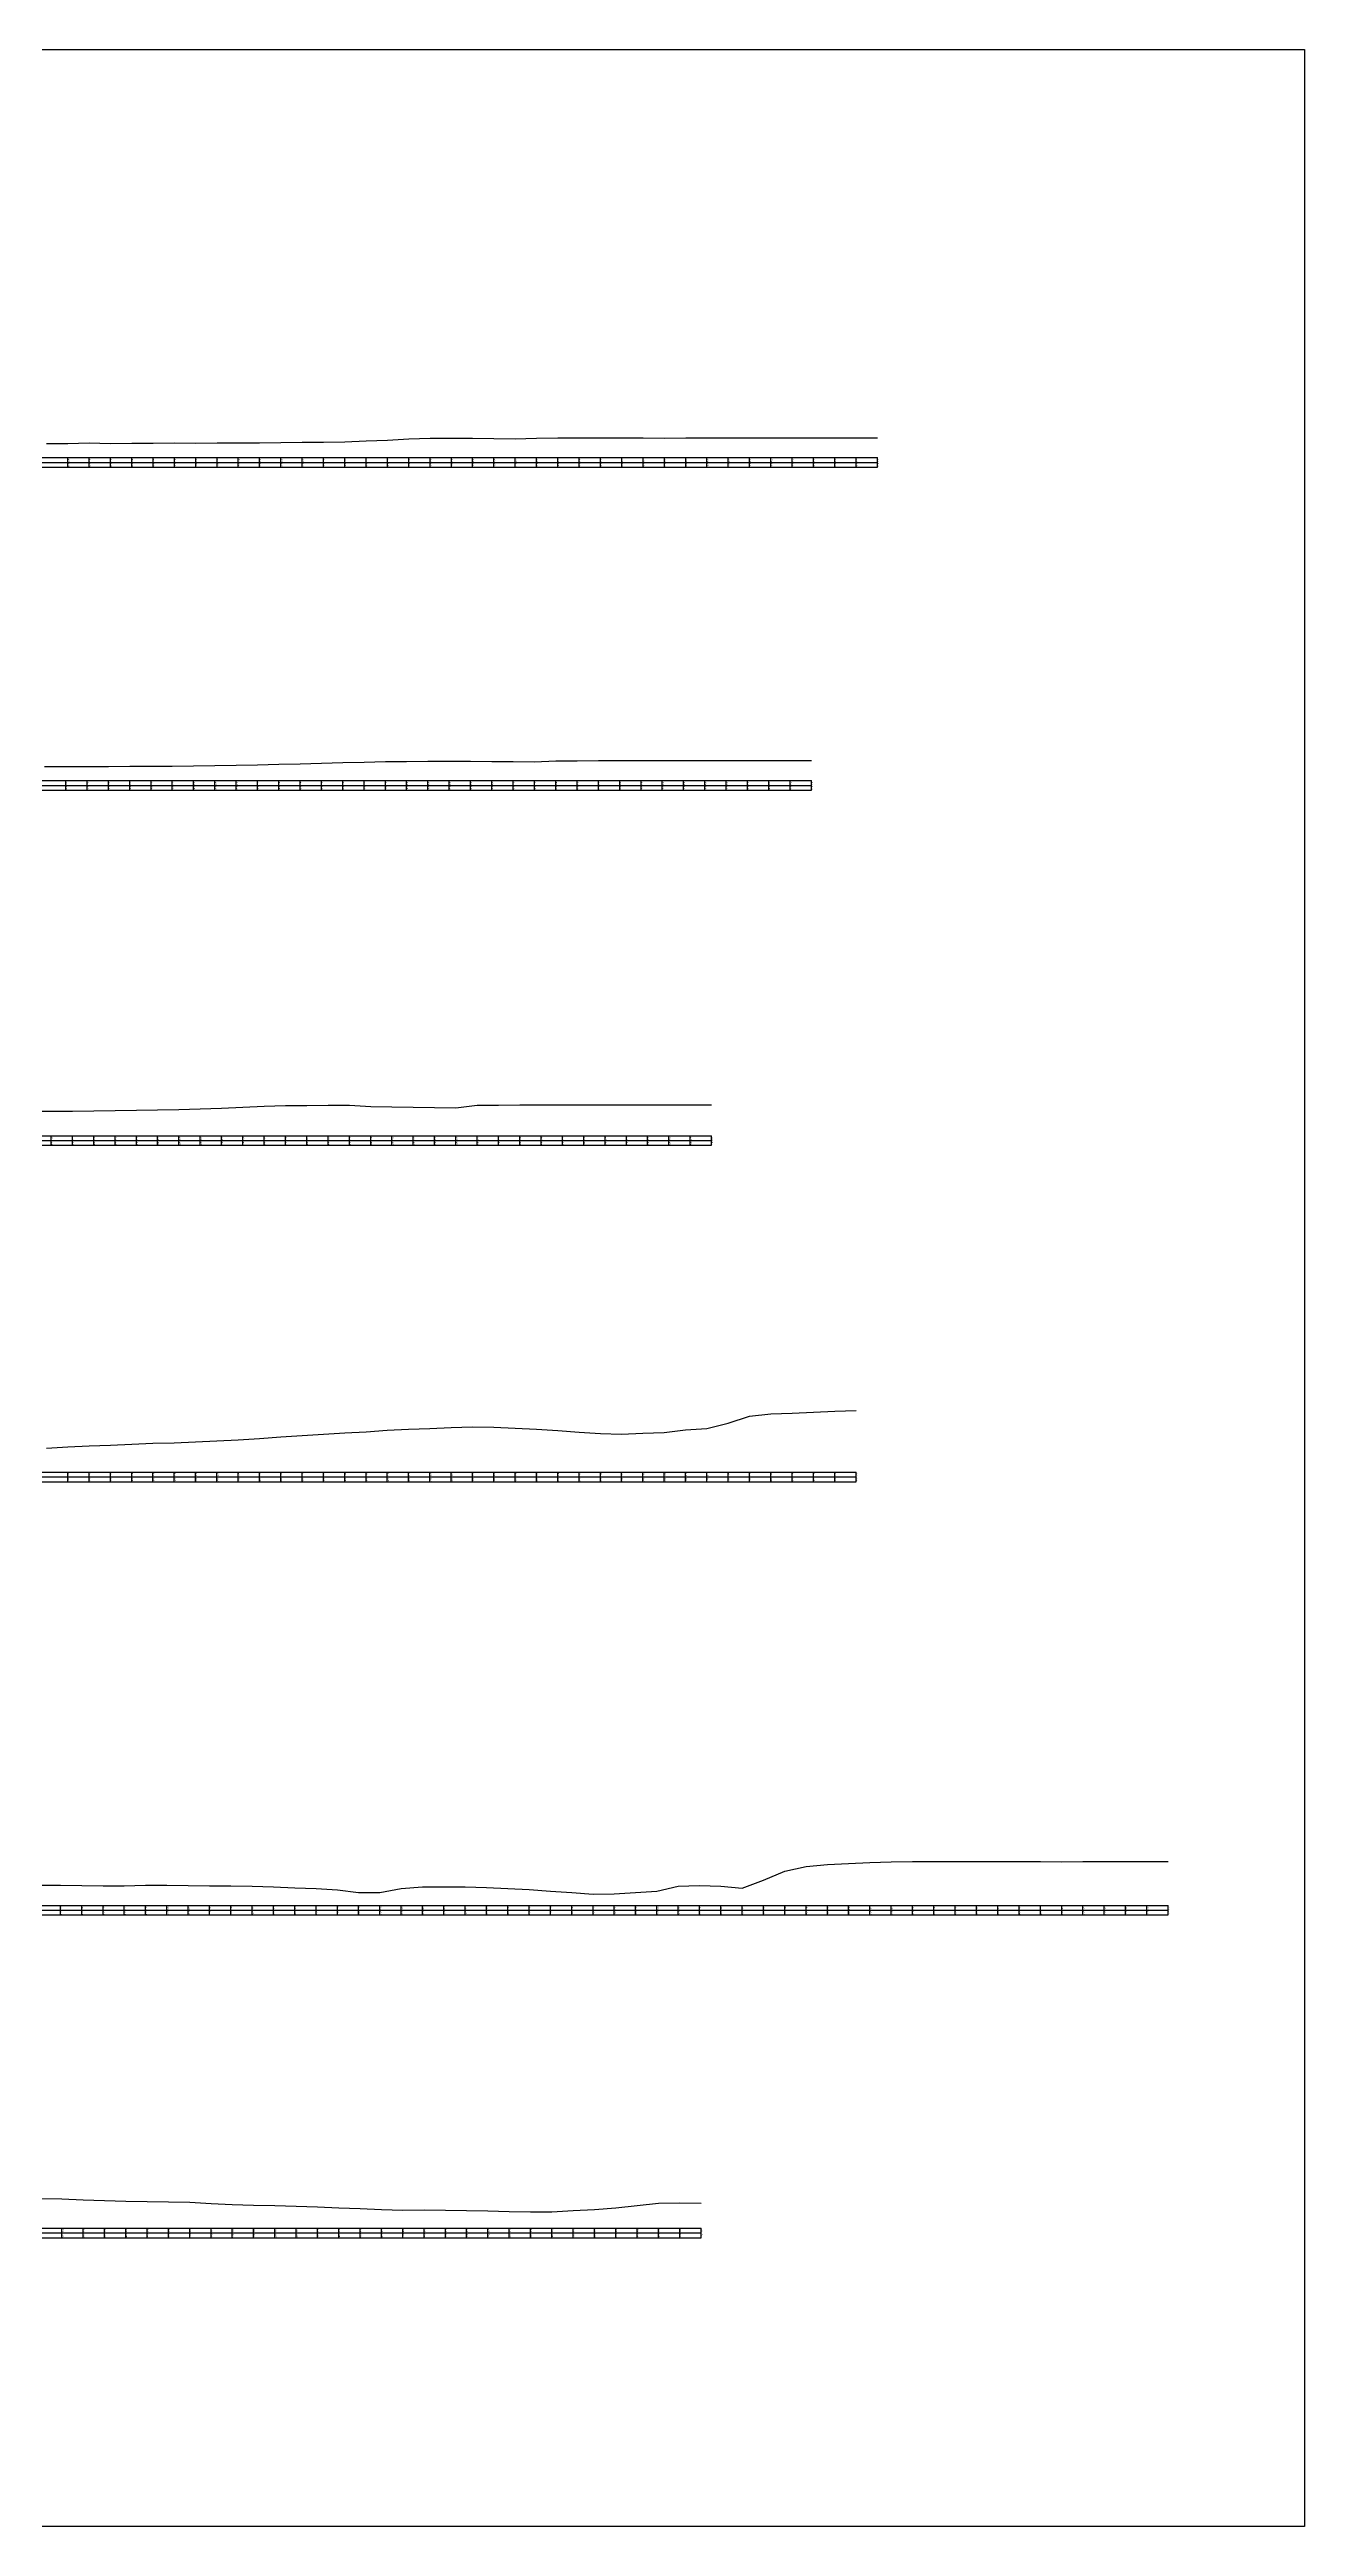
# Model space of a CAD drawing. Header units: metres. Extents: x -148477 to 168932, y -55673 to -2736.
# Drawn here: x -30759 to -30170, y -17308 to -16145 of the extents above; entities that cross this region are included whole.
import ezdxf

# ---------------------------------------------------------------- set-up
doc = ezdxf.new("R2010")
doc.units = ezdxf.units.M
doc.styles.add('liza', font='times.ttf', dxfattribs={"height": 2})

msp = doc.modelspace()

# ---------------------------------------------------------------- linework, layer by layer
at = {"linetype": 'Continuous', "lineweight": -3, "ltscale": 0.5}
for p, q in [((-31214.9855, -16336.9633), (-30369.9855, -16336.9633)), ((-31214.9855, -16339.2133), (-30369.9855, -16339.2133)), ((-30749.9855, -16341.4633), (-30749.9855, -16336.9633)), ((-30739.9855, -16341.4633), (-30739.9855, -16336.9633)), ((-30729.9855, -16341.4633), (-30729.9855, -16336.9633)), ((-30719.9855, -16341.4633), (-30719.9855, -16336.9633)), ((-30709.9855, -16341.4633), (-30709.9855, -16336.9633)), ((-30699.9855, -16341.4633), (-30699.9855, -16336.9633)), ((-30689.9855, -16341.4633), (-30689.9855, -16336.9633)), ((-30679.9855, -16341.4633), (-30679.9855, -16336.9633)), ((-30669.9855, -16341.4633), (-30669.9855, -16336.9633)), ((-30659.9855, -16341.4633), (-30659.9855, -16336.9633)), ((-30649.9855, -16341.4633), (-30649.9855, -16336.9633)), ((-30639.9855, -16341.4633), (-30639.9855, -16336.9633)), ((-30629.9855, -16341.4633), (-30629.9855, -16336.9633)), ((-30619.9855, -16341.4633), (-30619.9855, -16336.9633)), ((-30609.9855, -16341.4633), (-30609.9855, -16336.9633)), ((-30599.9855, -16341.4633), (-30599.9855, -16336.9633)), ((-30589.9855, -16341.4633), (-30589.9855, -16336.9633)), ((-30579.9855, -16341.4633), (-30579.9855, -16336.9633)), ((-30569.9855, -16341.4633), (-30569.9855, -16336.9633)), ((-30559.9855, -16341.4633), (-30559.9855, -16336.9633)), ((-30549.9855, -16341.4633), (-30549.9855, -16336.9633)), ((-30539.9855, -16341.4633), (-30539.9855, -16336.9633)), ((-30529.9855, -16341.4633), (-30529.9855, -16336.9633)), ((-30519.9855, -16341.4633), (-30519.9855, -16336.9633)), ((-30509.9855, -16341.4633), (-30509.9855, -16336.9633)), ((-30499.9855, -16341.4633), (-30499.9855, -16336.9633)), ((-30489.9855, -16341.4633), (-30489.9855, -16336.9633)), ((-30479.9855, -16341.4633), (-30479.9855, -16336.9633)), ((-30469.9855, -16341.4633), (-30469.9855, -16336.9633)), ((-30459.9855, -16341.4633), (-30459.9855, -16336.9633)), ((-30449.9855, -16341.4633), (-30449.9855, -16336.9633)), ((-30439.9855, -16341.4633), (-30439.9855, -16336.9633)), ((-30429.9855, -16341.4633), (-30429.9855, -16336.9633)), ((-30419.9855, -16341.4633), (-30419.9855, -16336.9633)), ((-30409.9855, -16341.4633), (-30409.9855, -16336.9633)), ((-30399.9855, -16341.4633), (-30399.9855, -16336.9633)), ((-30389.9855, -16341.4633), (-30389.9855, -16336.9633)), ((-30379.9855, -16341.4633), (-30379.9855, -16336.9633)), ((-30369.9855, -16341.4633), (-30369.9855, -16336.9633)), ((-31214.9855, -16341.4633), (-30369.9855, -16341.4633)), ((-31215.9629, -16488.5082), (-30400.9629, -16488.5082)), ((-31215.9629, -16490.7582), (-30400.9629, -16490.7582)), ((-30750.9629, -16493.0082), (-30750.9629, -16488.5082)), ((-30740.9629, -16493.0082), (-30740.9629, -16488.5082)), ((-30730.9629, -16493.0082), (-30730.9629, -16488.5082)), ((-30720.9629, -16493.0082), (-30720.9629, -16488.5082)), ((-30710.9629, -16493.0082), (-30710.9629, -16488.5082)), ((-30700.9629, -16493.0082), (-30700.9629, -16488.5082)), ((-30690.9629, -16493.0082), (-30690.9629, -16488.5082)), ((-30680.9629, -16493.0082), (-30680.9629, -16488.5082)), ((-30670.9629, -16493.0082), (-30670.9629, -16488.5082)), ((-30660.9629, -16493.0082), (-30660.9629, -16488.5082)), ((-30650.9629, -16493.0082), (-30650.9629, -16488.5082)), ((-30640.9629, -16493.0082), (-30640.9629, -16488.5082)), ((-30630.9629, -16493.0082), (-30630.9629, -16488.5082)), ((-30620.9629, -16493.0082), (-30620.9629, -16488.5082)), ((-30610.9629, -16493.0082), (-30610.9629, -16488.5082)), ((-30600.9629, -16493.0082), (-30600.9629, -16488.5082)), ((-30590.9629, -16493.0082), (-30590.9629, -16488.5082)), ((-30580.9629, -16493.0082), (-30580.9629, -16488.5082)), ((-30570.9629, -16493.0082), (-30570.9629, -16488.5082)), ((-30560.9629, -16493.0082), (-30560.9629, -16488.5082)), ((-30550.9629, -16493.0082), (-30550.9629, -16488.5082)), ((-30540.9629, -16493.0082), (-30540.9629, -16488.5082)), ((-30530.9629, -16493.0082), (-30530.9629, -16488.5082)), ((-30520.9629, -16493.0082), (-30520.9629, -16488.5082)), ((-30510.9629, -16493.0082), (-30510.9629, -16488.5082)), ((-30500.9629, -16493.0082), (-30500.9629, -16488.5082)), ((-30490.9629, -16493.0082), (-30490.9629, -16488.5082)), ((-30480.9629, -16493.0082), (-30480.9629, -16488.5082)), ((-30470.9629, -16493.0082), (-30470.9629, -16488.5082)), ((-30460.9629, -16493.0082), (-30460.9629, -16488.5082)), ((-30450.9629, -16493.0082), (-30450.9629, -16488.5082)), ((-30440.9629, -16493.0082), (-30440.9629, -16488.5082)), ((-30430.9629, -16493.0082), (-30430.9629, -16488.5082)), ((-30420.9629, -16493.0082), (-30420.9629, -16488.5082)), ((-30410.9629, -16493.0082), (-30410.9629, -16488.5082)), ((-30400.9629, -16493.0082), (-30400.9629, -16488.5082)), ((-31215.9629, -16493.0082), (-30400.9629, -16493.0082)), ((-31222.8472, -16655.1159), (-30447.8472, -16655.1159)), ((-31222.8472, -16657.3659), (-30447.8472, -16657.3659)), ((-31222.8472, -16659.6159), (-30447.8472, -16659.6159)), ((-30757.8472, -16659.6159), (-30757.8472, -16655.1159)), ((-30747.8472, -16659.6159), (-30747.8472, -16655.1159)), ((-30737.8472, -16659.6159), (-30737.8472, -16655.1159)), ((-30727.8472, -16659.6159), (-30727.8472, -16655.1159)), ((-30717.8472, -16659.6159), (-30717.8472, -16655.1159)), ((-30707.8472, -16659.6159), (-30707.8472, -16655.1159)), ((-30697.8472, -16659.6159), (-30697.8472, -16655.1159)), ((-30687.8472, -16659.6159), (-30687.8472, -16655.1159)), ((-30677.8472, -16659.6159), (-30677.8472, -16655.1159)), ((-30667.8472, -16659.6159), (-30667.8472, -16655.1159)), ((-30657.8472, -16659.6159), (-30657.8472, -16655.1159)), ((-30647.8472, -16659.6159), (-30647.8472, -16655.1159)), ((-30637.8472, -16659.6159), (-30637.8472, -16655.1159)), ((-30627.8472, -16659.6159), (-30627.8472, -16655.1159)), ((-30617.8472, -16659.6159), (-30617.8472, -16655.1159)), ((-30607.8472, -16659.6159), (-30607.8472, -16655.1159)), ((-30597.8472, -16659.6159), (-30597.8472, -16655.1159)), ((-30587.8472, -16659.6159), (-30587.8472, -16655.1159)), ((-30577.8472, -16659.6159), (-30577.8472, -16655.1159)), ((-30567.8472, -16659.6159), (-30567.8472, -16655.1159)), ((-30557.8472, -16659.6159), (-30557.8472, -16655.1159)), ((-30547.8472, -16659.6159), (-30547.8472, -16655.1159)), ((-30537.8472, -16659.6159), (-30537.8472, -16655.1159)), ((-30527.8472, -16659.6159), (-30527.8472, -16655.1159)), ((-30517.8472, -16659.6159), (-30517.8472, -16655.1159)), ((-30507.8472, -16659.6159), (-30507.8472, -16655.1159)), ((-30497.8472, -16659.6159), (-30497.8472, -16655.1159)), ((-30487.8472, -16659.6159), (-30487.8472, -16655.1159)), ((-30477.8472, -16659.6159), (-30477.8472, -16655.1159)), ((-30467.8472, -16659.6159), (-30467.8472, -16655.1159)), ((-30457.8472, -16659.6159), (-30457.8472, -16655.1159)), ((-30447.8472, -16659.6159), (-30447.8472, -16655.1159)), ((-31225.0405, -16812.9411), (-30380.0405, -16812.9411)), ((-31225.0405, -16815.1911), (-30380.0405, -16815.1911)), ((-30750.0405, -16817.4411), (-30750.0405, -16812.9411)), ((-30740.0405, -16817.4411), (-30740.0405, -16812.9411)), ((-30730.0405, -16817.4411), (-30730.0405, -16812.9411)), ((-30720.0405, -16817.4411), (-30720.0405, -16812.9411)), ((-30710.0405, -16817.4411), (-30710.0405, -16812.9411)), ((-30700.0405, -16817.4411), (-30700.0405, -16812.9411)), ((-30690.0405, -16817.4411), (-30690.0405, -16812.9411)), ((-30680.0405, -16817.4411), (-30680.0405, -16812.9411)), ((-30670.0405, -16817.4411), (-30670.0405, -16812.9411)), ((-30660.0405, -16817.4411), (-30660.0405, -16812.9411)), ((-30650.0405, -16817.4411), (-30650.0405, -16812.9411)), ((-30640.0405, -16817.4411), (-30640.0405, -16812.9411)), ((-30630.0405, -16817.4411), (-30630.0405, -16812.9411)), ((-30620.0405, -16817.4411), (-30620.0405, -16812.9411)), ((-30610.0405, -16817.4411), (-30610.0405, -16812.9411)), ((-30600.0405, -16817.4411), (-30600.0405, -16812.9411)), ((-30590.0405, -16817.4411), (-30590.0405, -16812.9411)), ((-30580.0405, -16817.4411), (-30580.0405, -16812.9411)), ((-30570.0405, -16817.4411), (-30570.0405, -16812.9411)), ((-30560.0405, -16817.4411), (-30560.0405, -16812.9411)), ((-30550.0405, -16817.4411), (-30550.0405, -16812.9411)), ((-30540.0405, -16817.4411), (-30540.0405, -16812.9411)), ((-30530.0405, -16817.4411), (-30530.0405, -16812.9411)), ((-30520.0405, -16817.4411), (-30520.0405, -16812.9411)), ((-30510.0405, -16817.4411), (-30510.0405, -16812.9411)), ((-30500.0405, -16817.4411), (-30500.0405, -16812.9411)), ((-30490.0405, -16817.4411), (-30490.0405, -16812.9411)), ((-30480.0405, -16817.4411), (-30480.0405, -16812.9411)), ((-30470.0405, -16817.4411), (-30470.0405, -16812.9411)), ((-30460.0405, -16817.4411), (-30460.0405, -16812.9411)), ((-30450.0405, -16817.4411), (-30450.0405, -16812.9411)), ((-30440.0405, -16817.4411), (-30440.0405, -16812.9411)), ((-30430.0405, -16817.4411), (-30430.0405, -16812.9411)), ((-30420.0405, -16817.4411), (-30420.0405, -16812.9411)), ((-30410.0405, -16817.4411), (-30410.0405, -16812.9411)), ((-30400.0405, -16817.4411), (-30400.0405, -16812.9411)), ((-30390.0405, -16817.4411), (-30390.0405, -16812.9411)), ((-30380.0405, -16817.4411), (-30380.0405, -16812.9411)), ((-31225.0405, -16817.4411), (-30380.0405, -16817.4411)), ((-31208.4936, -17016.2142), (-30233.4936, -17016.2142)), ((-31208.4936, -17018.4642), (-30233.4936, -17018.4642)), ((-31208.4936, -17020.7142), (-30233.4936, -17020.7142)), ((-30753.4936, -17020.7142), (-30753.4936, -17016.2142)), ((-30743.4936, -17020.7142), (-30743.4936, -17016.2142)), ((-30733.4936, -17020.7142), (-30733.4936, -17016.2142)), ((-30723.4936, -17020.7142), (-30723.4936, -17016.2142)), ((-30713.4936, -17020.7142), (-30713.4936, -17016.2142)), ((-30703.4936, -17020.7142), (-30703.4936, -17016.2142)), ((-30693.4936, -17020.7142), (-30693.4936, -17016.2142)), ((-30683.4936, -17020.7142), (-30683.4936, -17016.2142)), ((-30673.4936, -17020.7142), (-30673.4936, -17016.2142)), ((-30663.4936, -17020.7142), (-30663.4936, -17016.2142)), ((-30653.4936, -17020.7142), (-30653.4936, -17016.2142)), ((-30643.4936, -17020.7142), (-30643.4936, -17016.2142)), ((-30633.4936, -17020.7142), (-30633.4936, -17016.2142)), ((-30623.4936, -17020.7142), (-30623.4936, -17016.2142)), ((-30613.4936, -17020.7142), (-30613.4936, -17016.2142)), ((-30603.4936, -17020.7142), (-30603.4936, -17016.2142)), ((-30593.4936, -17020.7142), (-30593.4936, -17016.2142)), ((-30583.4936, -17020.7142), (-30583.4936, -17016.2142)), ((-30573.4936, -17020.7142), (-30573.4936, -17016.2142)), ((-30563.4936, -17020.7142), (-30563.4936, -17016.2142)), ((-30553.4936, -17020.7142), (-30553.4936, -17016.2142)), ((-30543.4936, -17020.7142), (-30543.4936, -17016.2142)), ((-30533.4936, -17020.7142), (-30533.4936, -17016.2142)), ((-30523.4936, -17020.7142), (-30523.4936, -17016.2142)), ((-30513.4936, -17020.7142), (-30513.4936, -17016.2142)), ((-30503.4936, -17020.7142), (-30503.4936, -17016.2142)), ((-30493.4936, -17020.7142), (-30493.4936, -17016.2142)), ((-30483.4936, -17020.7142), (-30483.4936, -17016.2142)), ((-30473.4936, -17020.7142), (-30473.4936, -17016.2142)), ((-30463.4936, -17020.7142), (-30463.4936, -17016.2142)), ((-30453.4936, -17020.7142), (-30453.4936, -17016.2142)), ((-30443.4936, -17020.7142), (-30443.4936, -17016.2142)), ((-30433.4936, -17020.7142), (-30433.4936, -17016.2142)), ((-30423.4936, -17020.7142), (-30423.4936, -17016.2142)), ((-30413.4936, -17020.7142), (-30413.4936, -17016.2142)), ((-30403.4936, -17020.7142), (-30403.4936, -17016.2142)), ((-30393.4936, -17020.7142), (-30393.4936, -17016.2142)), ((-30383.4936, -17020.7142), (-30383.4936, -17016.2142)), ((-30373.4936, -17020.7142), (-30373.4936, -17016.2142)), ((-30363.4936, -17020.7142), (-30363.4936, -17016.2142)), ((-30353.4936, -17020.7142), (-30353.4936, -17016.2142)), ((-30343.4936, -17020.7142), (-30343.4936, -17016.2142)), ((-30333.4936, -17020.7142), (-30333.4936, -17016.2142)), ((-30323.4936, -17020.7142), (-30323.4936, -17016.2142)), ((-30313.4936, -17020.7142), (-30313.4936, -17016.2142)), ((-30303.4936, -17020.7142), (-30303.4936, -17016.2142)), ((-30293.4936, -17020.7142), (-30293.4936, -17016.2142)), ((-30283.4936, -17020.7142), (-30283.4936, -17016.2142)), ((-30273.4936, -17020.7142), (-30273.4936, -17016.2142)), ((-30263.4936, -17020.7142), (-30263.4936, -17016.2142)), ((-30253.4936, -17020.7142), (-30253.4936, -17016.2142)), ((-30243.4936, -17020.7142), (-30243.4936, -17016.2142)), ((-30233.4936, -17020.7142), (-30233.4936, -17016.2142)), ((-31167.7979, -17167.6902), (-30452.7979, -17167.6902)), ((-31167.7979, -17169.9402), (-30452.7979, -17169.9402)), ((-31167.7979, -17172.1902), (-30452.7979, -17172.1902)), ((-30752.7979, -17172.1902), (-30752.7979, -17167.6902)), ((-30742.7979, -17172.1902), (-30742.7979, -17167.6902)), ((-30732.7979, -17172.1902), (-30732.7979, -17167.6902)), ((-30722.7979, -17172.1902), (-30722.7979, -17167.6902)), ((-30712.7979, -17172.1902), (-30712.7979, -17167.6902)), ((-30702.7979, -17172.1902), (-30702.7979, -17167.6902)), ((-30692.7979, -17172.1902), (-30692.7979, -17167.6902)), ((-30682.7979, -17172.1902), (-30682.7979, -17167.6902)), ((-30672.7979, -17172.1902), (-30672.7979, -17167.6902)), ((-30662.7979, -17172.1902), (-30662.7979, -17167.6902)), ((-30652.7979, -17172.1902), (-30652.7979, -17167.6902)), ((-30642.7979, -17172.1902), (-30642.7979, -17167.6902)), ((-30632.7979, -17172.1902), (-30632.7979, -17167.6902)), ((-30622.7979, -17172.1902), (-30622.7979, -17167.6902)), ((-30612.7979, -17172.1902), (-30612.7979, -17167.6902)), ((-30602.7979, -17172.1902), (-30602.7979, -17167.6902)), ((-30592.7979, -17172.1902), (-30592.7979, -17167.6902)), ((-30582.7979, -17172.1902), (-30582.7979, -17167.6902)), ((-30572.7979, -17172.1902), (-30572.7979, -17167.6902)), ((-30562.7979, -17172.1902), (-30562.7979, -17167.6902)), ((-30552.7979, -17172.1902), (-30552.7979, -17167.6902)), ((-30542.7979, -17172.1902), (-30542.7979, -17167.6902)), ((-30532.7979, -17172.1902), (-30532.7979, -17167.6902)), ((-30522.7979, -17172.1902), (-30522.7979, -17167.6902)), ((-30512.7979, -17172.1902), (-30512.7979, -17167.6902)), ((-30502.7979, -17172.1902), (-30502.7979, -17167.6902)), ((-30492.7979, -17172.1902), (-30492.7979, -17167.6902)), ((-30482.7979, -17172.1902), (-30482.7979, -17167.6902)), ((-30472.7979, -17172.1902), (-30472.7979, -17167.6902)), ((-30462.7979, -17172.1902), (-30462.7979, -17167.6902)), ((-30452.7979, -17172.1902), (-30452.7979, -17167.6902))]:
    msp.add_line(p, q, dxfattribs=at)
at = {"color": 6, "linetype": 'Continuous', "lineweight": -3, "ltscale": 0.5}
msp.add_lwpolyline([(-31368.7252, -16145.4877), (-30169.5198, -16145.4877), (-30169.5198, -17307.6387), (-31368.7252, -17307.6387)], close=True, dxfattribs=at)
at = {"linetype": 'Continuous', "lineweight": -3, "ltscale": 0.5}
for points in [[(-30759.9855, -16330.2733), (-30749.9855, -16330.3433), (-30739.9855, -16330.0233), (-30729.9855, -16330.3133), (-30719.9855, -16330.2233), (-30709.9855, -16330.1933), (-30699.9855, -16330.0433), (-30689.9855, -16330.1433), (-30679.9855, -16330.0633), (-30669.9855, -16329.9833), (-30659.9855, -16330.0233), (-30649.9855, -16329.8833), (-30639.9855, -16329.7433), (-30629.9855, -16329.6633), (-30619.9855, -16329.4833), (-30609.9855, -16329.0833), (-30599.9855, -16328.6933), (-30589.9855, -16328.1933), (-30579.9855, -16327.8933), (-30569.9855, -16327.8333), (-30559.9855, -16327.8633), (-30549.9855, -16328.0033), (-30539.9855, -16328.1033), (-30529.9855, -16327.7533), (-30519.9855, -16327.7433), (-30509.9855, -16327.7233), (-30499.9855, -16327.7133), (-30489.9855, -16327.7033), (-30479.9855, -16327.7033), (-30469.9855, -16327.7533), (-30459.9855, -16327.7233), (-30449.9855, -16327.7133), (-30439.9855, -16327.6933), (-30429.9855, -16327.6933), (-30419.9855, -16327.6833), (-30409.9855, -16327.7033), (-30399.9855, -16327.7033), (-30389.9855, -16327.6633), (-30379.9855, -16327.6933), (-30369.9855, -16327.6733)], [(-30760.9629, -16481.8682), (-30750.9629, -16481.8982), (-30740.9629, -16481.8182), (-30730.9629, -16481.8182), (-30720.9629, -16481.7782), (-30710.9629, -16481.6982), (-30700.9629, -16481.6682), (-30690.9629, -16481.5082), (-30680.9629, -16481.4182), (-30670.9629, -16481.3282), (-30660.9629, -16481.0782), (-30650.9629, -16480.8482), (-30640.9629, -16480.5582), (-30630.9629, -16480.2582), (-30620.9629, -16479.9982), (-30610.9629, -16479.7782), (-30600.9629, -16479.5782), (-30590.9629, -16479.4682), (-30580.9629, -16479.3782), (-30570.9629, -16479.4082), (-30560.9629, -16479.4282), (-30550.9629, -16479.4982), (-30540.9629, -16479.5882), (-30530.9629, -16479.6682), (-30520.9629, -16479.1682), (-30510.9629, -16479.1582), (-30500.9629, -16479.1282), (-30490.9629, -16479.1082), (-30480.9629, -16479.0982), (-30470.9629, -16479.1182), (-30460.9629, -16479.0882), (-30450.9629, -16479.0682), (-30440.9629, -16479.0682), (-30430.9629, -16479.0482), (-30420.9629, -16479.0382), (-30410.9629, -16479.0482), (-30400.9629, -16479.0182)], [(-30767.8472, -16643.5959), (-30757.8472, -16643.6059), (-30747.8472, -16643.5459), (-30737.8472, -16643.3959), (-30727.8472, -16643.3159), (-30717.8472, -16643.1659), (-30707.8472, -16642.9859), (-30697.8472, -16642.7559), (-30687.8472, -16642.4859), (-30677.8472, -16642.1159), (-30667.8472, -16641.6759), (-30657.8472, -16641.2459), (-30647.8472, -16640.9659), (-30637.8472, -16640.8859), (-30627.8472, -16640.8159), (-30617.8472, -16640.7859), (-30607.8472, -16641.3959), (-30597.8472, -16641.5359), (-30587.8472, -16641.6859), (-30577.8472, -16641.8459), (-30567.8472, -16641.9759), (-30557.8472, -16640.7159), (-30547.8472, -16640.7059), (-30537.8472, -16640.6759), (-30527.8472, -16640.6659), (-30517.8472, -16640.6459), (-30507.8472, -16640.6659), (-30497.8472, -16640.6459), (-30487.8472, -16640.6259), (-30477.8472, -16640.6159), (-30467.8472, -16640.5959), (-30457.8472, -16640.5959), (-30447.8472, -16640.5759)], [(-30760.0405, -16801.7311), (-30750.0405, -16801.1611), (-30740.0405, -16800.6711), (-30730.0405, -16800.2311), (-30720.0405, -16799.8211), (-30710.0405, -16799.4411), (-30700.0405, -16799.1411), (-30690.0405, -16798.7311), (-30680.0405, -16798.2511), (-30670.0405, -16797.7511), (-30660.0405, -16797.1511), (-30650.0405, -16796.4511), (-30640.0405, -16795.7811), (-30630.0405, -16795.1911), (-30620.0405, -16794.5411), (-30610.0405, -16794.0111), (-30600.0405, -16793.2911), (-30590.0405, -16792.8011), (-30580.0405, -16792.4811), (-30570.0405, -16792.0211), (-30560.0405, -16791.6411), (-30550.0405, -16791.8211), (-30540.0405, -16792.2811), (-30530.0405, -16792.8311), (-30520.0405, -16793.4411), (-30510.0405, -16794.1711), (-30500.0405, -16794.7911), (-30490.0405, -16795.0711), (-30480.0405, -16794.7111), (-30470.0405, -16794.3111), (-30460.0405, -16793.0911), (-30450.0405, -16792.5111), (-30440.0405, -16790.0211), (-30430.0405, -16786.7211), (-30420.0405, -16785.6211), (-30410.0405, -16785.2211), (-30400.0405, -16784.8211), (-30390.0405, -16784.4211), (-30380.0405, -16784.0211)], [(-30763.4936, -17006.7542), (-30753.4936, -17006.7842), (-30743.4936, -17006.8742), (-30733.4936, -17007.0042), (-30723.4936, -17006.9942), (-30713.4936, -17006.7942), (-30703.4936, -17006.7842), (-30693.4936, -17006.9442), (-30683.4936, -17007.0642), (-30673.4936, -17007.1042), (-30663.4936, -17007.2842), (-30653.4936, -17007.4542), (-30643.4936, -17007.9842), (-30633.4936, -17008.3842), (-30623.4936, -17008.9242), (-30613.4936, -17010.1742), (-30603.4936, -17010.1342), (-30593.4936, -17008.3042), (-30583.4936, -17007.5742), (-30573.4936, -17007.4542), (-30563.4936, -17007.4942), (-30553.4936, -17007.7942), (-30543.4936, -17008.2642), (-30533.4936, -17008.8442), (-30523.4936, -17009.5042), (-30513.4936, -17010.2242), (-30503.4936, -17011.0042), (-30493.4936, -17010.8342), (-30483.4936, -17010.1842), (-30473.4936, -17009.5442), (-30463.4936, -17007.2942), (-30453.4936, -17006.8842), (-30443.4936, -17007.2642), (-30433.4936, -17008.1442), (-30423.4936, -17004.4142), (-30413.4936, -17000.2042), (-30403.4936, -16998.0142), (-30393.4936, -16997.0842), (-30383.4936, -16996.5342), (-30373.4936, -16996.1642), (-30363.4936, -16995.8442), (-30353.4936, -16995.6942), (-30343.4936, -16995.6742), (-30333.4936, -16995.7042), (-30323.4936, -16995.7042), (-30313.4936, -16995.6742), (-30303.4936, -16995.6842), (-30293.4936, -16995.6942), (-30283.4936, -16995.7342), (-30273.4936, -16995.7142), (-30263.4936, -16995.7142), (-30253.4936, -16995.6942), (-30243.4936, -16995.6942), (-30233.4936, -16995.6842)], [(-30762.7979, -17153.7702), (-30752.7979, -17153.9602), (-30742.7979, -17154.3902), (-30732.7979, -17154.7302), (-30722.7979, -17154.9502), (-30712.7979, -17155.2102), (-30702.7979, -17155.3302), (-30692.7979, -17155.5402), (-30682.7979, -17156.1202), (-30672.7979, -17156.6302), (-30662.7979, -17156.9602), (-30652.7979, -17157.1002), (-30642.7979, -17157.4202), (-30632.7979, -17157.7402), (-30622.7979, -17158.0802), (-30612.7979, -17158.5002), (-30602.7979, -17158.9102), (-30592.7979, -17159.2802), (-30582.7979, -17159.1102), (-30572.7979, -17159.3002), (-30562.7979, -17159.3402), (-30552.7979, -17159.5002), (-30542.7979, -17159.8402), (-30532.7979, -17159.9602), (-30522.7979, -17160.0402), (-30512.7979, -17159.4602), (-30502.7979, -17158.8902), (-30492.7979, -17158.1002), (-30482.7979, -17157.0102), (-30472.7979, -17155.9502), (-30462.7979, -17155.8702), (-30452.7979, -17156.0202)]]:
    msp.add_lwpolyline(points, dxfattribs=at)

# ---------------------------------------------------------------- texts
at = {"linetype": 'Continuous', "lineweight": -3, "ltscale": 0.5, "char_height": 0.5, "width": 2.15, "attachment_point": 1, "rotation": 90, "style": 'liza'}
for s, insert in [('-3.38', (-30749.8855, -16339.1133)), ('460.00', (-30749.8855, -16341.3633)), ('-3.06', (-30739.8855, -16339.1133)), ('470.00', (-30739.8855, -16341.3633)), ('480.00', (-30729.8855, -16341.3633)), ('-3.35', (-30729.8855, -16339.1133)), ('490.00', (-30719.8855, -16341.3633)), ('-3.26', (-30719.8855, -16339.1133)), ('500.00', (-30709.8855, -16341.3633)), ('-3.23', (-30709.8855, -16339.1133)), ('-3.08', (-30699.8855, -16339.1133)), ('510.00', (-30699.8855, -16341.3633)), ('-3.18', (-30689.8855, -16339.1133)), ('520.00', (-30689.8855, -16341.3633)), ('-3.10', (-30679.8855, -16339.1133)), ('530.00', (-30679.8855, -16341.3633)), ('-3.02', (-30669.8855, -16339.1133)), ('540.00', (-30669.8855, -16341.3633)), ('-3.06', (-30659.8855, -16339.1133)), ('550.00', (-30659.8855, -16341.3633)), ('560.00', (-30649.8855, -16341.3633)), ('-2.92', (-30649.8855, -16339.1133)), ('-2.78', (-30639.8855, -16339.1133)), ('570.00', (-30639.8855, -16341.3633)), ('-2.70', (-30629.8855, -16339.1133)), ('580.00', (-30629.8855, -16341.3633)), ('590.00', (-30619.8855, -16341.3633)), ('-2.52', (-30619.8855, -16339.1133)), ('600.00', (-30609.8855, -16341.3633)), ('-2.12', (-30609.8855, -16339.1133)), ('610.00', (-30599.8855, -16341.3633)), ('-1.73', (-30599.8855, -16339.1133)), ('620.00', (-30589.8855, -16341.3633)), ('-1.23', (-30589.8855, -16339.1133)), ('-0.93', (-30579.8855, -16339.1133)), ('630.00', (-30579.8855, -16341.3633)), ('-0.87', (-30569.8855, -16339.1133)), ('640.00', (-30569.8855, -16341.3633)), ('-0.90', (-30559.8855, -16339.1133)), ('650.00', (-30559.8855, -16341.3633)), ('-1.04', (-30549.8855, -16339.1133)), ('660.00', (-30549.8855, -16341.3633)), ('670.00', (-30539.8855, -16341.3633)), ('-1.14', (-30539.8855, -16339.1133)), ('-0.79', (-30529.8855, -16339.1133)), ('680.00', (-30529.8855, -16341.3633)), ('-0.78', (-30519.8855, -16339.1133)), ('690.00', (-30519.8855, -16341.3633)), ('-0.76', (-30509.8855, -16339.1133)), ('700.00', (-30509.8855, -16341.3633)), ('-0.75', (-30499.8855, -16339.1133)), ('710.00', (-30499.8855, -16341.3633)), ('-0.74', (-30489.8855, -16339.1133)), ('720.00', (-30489.8855, -16341.3633)), ('-0.74', (-30479.8855, -16339.1133)), ('730.00', (-30479.8855, -16341.3633)), ('-0.79', (-30469.8855, -16339.1133)), ('740.00', (-30469.8855, -16341.3633)), ('-0.76', (-30459.8855, -16339.1133)), ('750.00', (-30459.8855, -16341.3633)), ('-0.75', (-30449.8855, -16339.1133)), ('760.00', (-30449.8855, -16341.3633)), ('-0.73', (-30439.8855, -16339.1133)), ('770.00', (-30439.8855, -16341.3633)), ('-0.73', (-30429.8855, -16339.1133)), ('780.00', (-30429.8855, -16341.3633)), ('-0.72', (-30419.8855, -16339.1133)), ('790.00', (-30419.8855, -16341.3633)), ('-0.74', (-30409.8855, -16339.1133)), ('800.00', (-30409.8855, -16341.3633)), ('-0.74', (-30399.8855, -16339.1133)), ('810.00', (-30399.8855, -16341.3633)), ('-0.70', (-30389.8855, -16339.1133)), ('820.00', (-30389.8855, -16341.3633)), ('-0.73', (-30379.8855, -16339.1133)), ('830.00', (-30379.8855, -16341.3633)), ('-0.71', (-30369.8855, -16339.1133)), ('840.00', (-30369.8855, -16341.3633)), ('460.00', (-30750.8629, -16492.9082)), ('-3.39', (-30750.8629, -16490.6582)), ('470.00', (-30740.8629, -16492.9082)), ('-3.31', (-30740.8629, -16490.6582)), ('480.00', (-30730.8629, -16492.9082)), ('-3.31', (-30730.8629, -16490.6582)), ('490.00', (-30720.8629, -16492.9082)), ('-3.27', (-30720.8629, -16490.6582)), ('500.00', (-30710.8629, -16492.9082)), ('-3.19', (-30710.8629, -16490.6582)), ('510.00', (-30700.8629, -16492.9082)), ('-3.16', (-30700.8629, -16490.6582)), ('-3.00', (-30690.8629, -16490.6582)), ('520.00', (-30690.8629, -16492.9082)), ('530.00', (-30680.8629, -16492.9082)), ('-2.91', (-30680.8629, -16490.6582)), ('-2.82', (-30670.8629, -16490.6582)), ('540.00', (-30670.8629, -16492.9082)), ('550.00', (-30660.8629, -16492.9082)), ('-2.57', (-30660.8629, -16490.6582)), ('560.00', (-30650.8629, -16492.9082)), ('-2.34', (-30650.8629, -16490.6582)), ('-2.05', (-30640.8629, -16490.6582)), ('570.00', (-30640.8629, -16492.9082)), ('580.00', (-30630.8629, -16492.9082)), ('-1.75', (-30630.8629, -16490.6582)), ('590.00', (-30620.8629, -16492.9082)), ('-1.49', (-30620.8629, -16490.6582)), ('600.00', (-30610.8629, -16492.9082)), ('-1.27', (-30610.8629, -16490.6582)), ('-1.07', (-30600.8629, -16490.6582)), ('610.00', (-30600.8629, -16492.9082)), ('-0.96', (-30590.8629, -16490.6582)), ('620.00', (-30590.8629, -16492.9082)), ('-0.87', (-30580.8629, -16490.6582)), ('630.00', (-30580.8629, -16492.9082)), ('-0.90', (-30570.8629, -16490.6582)), ('640.00', (-30570.8629, -16492.9082)), ('-0.92', (-30560.8629, -16490.6582)), ('650.00', (-30560.8629, -16492.9082)), ('-0.99', (-30550.8629, -16490.6582)), ('660.00', (-30550.8629, -16492.9082)), ('-1.08', (-30540.8629, -16490.6582)), ('670.00', (-30540.8629, -16492.9082)), ('680.00', (-30530.8629, -16492.9082)), ('-1.16', (-30530.8629, -16490.6582)), ('-0.66', (-30520.8629, -16490.6582)), ('690.00', (-30520.8629, -16492.9082)), ('-0.65', (-30510.8629, -16490.6582)), ('700.00', (-30510.8629, -16492.9082)), ('-0.62', (-30500.8629, -16490.6582)), ('710.00', (-30500.8629, -16492.9082)), ('-0.60', (-30490.8629, -16490.6582)), ('720.00', (-30490.8629, -16492.9082)), ('-0.59', (-30480.8629, -16490.6582)), ('730.00', (-30480.8629, -16492.9082)), ('-0.61', (-30470.8629, -16490.6582)), ('740.00', (-30470.8629, -16492.9082)), ('-0.58', (-30460.8629, -16490.6582)), ('750.00', (-30460.8629, -16492.9082)), ('-0.56', (-30450.8629, -16490.6582)), ('760.00', (-30450.8629, -16492.9082)), ('-0.56', (-30440.8629, -16490.6582)), ('770.00', (-30440.8629, -16492.9082)), ('-0.54', (-30430.8629, -16490.6582)), ('780.00', (-30430.8629, -16492.9082)), ('-0.53', (-30420.8629, -16490.6582)), ('790.00', (-30420.8629, -16492.9082)), ('-0.54', (-30410.8629, -16490.6582)), ('800.00', (-30410.8629, -16492.9082)), ('-0.51', (-30400.8629, -16490.6582)), ('810.00', (-30400.8629, -16492.9082)), ('460.00', (-30757.7472, -16659.5159)), ('-3.49', (-30757.7472, -16657.2659)), ('470.00', (-30747.7472, -16659.5159)), ('-3.43', (-30747.7472, -16657.2659)), ('-3.28', (-30737.7472, -16657.2659)), ('480.00', (-30737.7472, -16659.5159)), ('-3.20', (-30727.7472, -16657.2659)), ('490.00', (-30727.7472, -16659.5159)), ('-3.05', (-30717.7472, -16657.2659)), ('500.00', (-30717.7472, -16659.5159)), ('-2.87', (-30707.7472, -16657.2659)), ('510.00', (-30707.7472, -16659.5159)), ('520.00', (-30697.7472, -16659.5159)), ('-2.64', (-30697.7472, -16657.2659)), ('530.00', (-30687.7472, -16659.5159)), ('-2.37', (-30687.7472, -16657.2659)), ('-2.00', (-30677.7472, -16657.2659)), ('540.00', (-30677.7472, -16659.5159)), ('550.00', (-30667.7472, -16659.5159)), ('-1.56', (-30667.7472, -16657.2659)), ('560.00', (-30657.7472, -16659.5159)), ('-1.13', (-30657.7472, -16657.2659)), ('-0.85', (-30647.7472, -16657.2659)), ('570.00', (-30647.7472, -16659.5159)), ('-0.77', (-30637.7472, -16657.2659)), ('580.00', (-30637.7472, -16659.5159)), ('-0.70', (-30627.7472, -16657.2659)), ('590.00', (-30627.7472, -16659.5159)), ('-0.67', (-30617.7472, -16657.2659)), ('600.00', (-30617.7472, -16659.5159)), ('-1.28', (-30607.7472, -16657.2659)), ('610.00', (-30607.7472, -16659.5159)), ('620.00', (-30597.7472, -16659.5159)), ('-1.42', (-30597.7472, -16657.2659)), ('630.00', (-30587.7472, -16659.5159)), ('-1.57', (-30587.7472, -16657.2659)), ('640.00', (-30577.7472, -16659.5159)), ('-1.73', (-30577.7472, -16657.2659)), ('-1.86', (-30567.7472, -16657.2659)), ('650.00', (-30567.7472, -16659.5159)), ('-0.60', (-30557.7472, -16657.2659)), ('660.00', (-30557.7472, -16659.5159)), ('-0.59', (-30547.7472, -16657.2659)), ('670.00', (-30547.7472, -16659.5159)), ('-0.56', (-30537.7472, -16657.2659)), ('680.00', (-30537.7472, -16659.5159)), ('-0.55', (-30527.7472, -16657.2659)), ('690.00', (-30527.7472, -16659.5159)), ('-0.53', (-30517.7472, -16657.2659)), ('700.00', (-30517.7472, -16659.5159)), ('-0.55', (-30507.7472, -16657.2659)), ('710.00', (-30507.7472, -16659.5159)), ('-0.53', (-30497.7472, -16657.2659)), ('720.00', (-30497.7472, -16659.5159)), ('-0.51', (-30487.7472, -16657.2659)), ('730.00', (-30487.7472, -16659.5159)), ('-0.50', (-30477.7472, -16657.2659)), ('740.00', (-30477.7472, -16659.5159)), ('-0.48', (-30467.7472, -16657.2659)), ('750.00', (-30467.7472, -16659.5159)), ('-0.48', (-30457.7472, -16657.2659)), ('760.00', (-30457.7472, -16659.5159)), ('-0.46', (-30447.7472, -16657.2659)), ('770.00', (-30447.7472, -16659.5159)), ('-18.22', (-30749.9405, -16815.0911)), ('470.00', (-30749.9405, -16817.3411)), ('480.00', (-30739.9405, -16817.3411)), ('-17.73', (-30739.9405, -16815.0911)), ('490.00', (-30729.9405, -16817.3411)), ('-17.29', (-30729.9405, -16815.0911)), ('-16.88', (-30719.9405, -16815.0911)), ('500.00', (-30719.9405, -16817.3411)), ('-16.50', (-30709.9405, -16815.0911)), ('510.00', (-30709.9405, -16817.3411)), ('-16.20', (-30699.9405, -16815.0911)), ('520.00', (-30699.9405, -16817.3411)), ('530.00', (-30689.9405, -16817.3411)), ('-15.79', (-30689.9405, -16815.0911)), ('540.00', (-30679.9405, -16817.3411)), ('-15.31', (-30679.9405, -16815.0911)), ('-14.81', (-30669.9405, -16815.0911)), ('550.00', (-30669.9405, -16817.3411)), ('560.00', (-30659.9405, -16817.3411)), ('-14.21', (-30659.9405, -16815.0911)), ('570.00', (-30649.9405, -16817.3411)), ('-13.51', (-30649.9405, -16815.0911)), ('-12.84', (-30639.9405, -16815.0911)), ('580.00', (-30639.9405, -16817.3411)), ('590.00', (-30629.9405, -16817.3411)), ('-12.25', (-30629.9405, -16815.0911)), ('-11.60', (-30619.9405, -16815.0911)), ('600.00', (-30619.9405, -16817.3411)), ('-11.07', (-30609.9405, -16815.0911)), ('610.00', (-30609.9405, -16817.3411)), ('-10.35', (-30599.9405, -16815.0911)), ('620.00', (-30599.9405, -16817.3411)), ('-9.86', (-30589.9405, -16815.0911)), ('630.00', (-30589.9405, -16817.3411)), ('640.00', (-30579.9405, -16817.3411)), ('-9.54', (-30579.9405, -16815.0911)), ('-9.08', (-30569.9405, -16815.0911)), ('650.00', (-30569.9405, -16817.3411)), ('-8.70', (-30559.9405, -16815.0911)), ('660.00', (-30559.9405, -16817.3411)), ('-8.88', (-30549.9405, -16815.0911)), ('670.00', (-30549.9405, -16817.3411)), ('680.00', (-30539.9405, -16817.3411)), ('-9.34', (-30539.9405, -16815.0911)), ('-9.89', (-30529.9405, -16815.0911)), ('690.00', (-30529.9405, -16817.3411)), ('-10.50', (-30519.9405, -16815.0911)), ('700.00', (-30519.9405, -16817.3411)), ('710.00', (-30509.9405, -16817.3411)), ('-11.23', (-30509.9405, -16815.0911)), ('-11.85', (-30499.9405, -16815.0911)), ('720.00', (-30499.9405, -16817.3411)), ('730.00', (-30489.9405, -16817.3411)), ('-12.13', (-30489.9405, -16815.0911)), ('740.00', (-30479.9405, -16817.3411)), ('-11.77', (-30479.9405, -16815.0911)), ('750.00', (-30469.9405, -16817.3411)), ('-11.37', (-30469.9405, -16815.0911)), ('-10.15', (-30459.9405, -16815.0911)), ('760.00', (-30459.9405, -16817.3411)), ('770.00', (-30449.9405, -16817.3411)), ('-9.57', (-30449.9405, -16815.0911)), ('-7.08', (-30439.9405, -16815.0911)), ('780.00', (-30439.9405, -16817.3411)), ('-3.78', (-30429.9405, -16815.0911)), ('790.00', (-30429.9405, -16817.3411)), ('-2.68', (-30419.9405, -16815.0911)), ('800.00', (-30419.9405, -16817.3411)), ('-2.28', (-30409.9405, -16815.0911)), ('810.00', (-30409.9405, -16817.3411)), ('-1.88', (-30399.9405, -16815.0911)), ('820.00', (-30399.9405, -16817.3411)), ('-1.48', (-30389.9405, -16815.0911)), ('830.00', (-30389.9405, -16817.3411)), ('-1.08', (-30379.9405, -16815.0911)), ('840.00', (-30379.9405, -16817.3411)), ('-10.57', (-30753.3936, -17018.3642)), ('450.00', (-30753.3936, -17020.6142)), ('-10.66', (-30743.3936, -17018.3642)), ('460.00', (-30743.3936, -17020.6142)), ('-10.79', (-30733.3936, -17018.3642)), ('470.00', (-30733.3936, -17020.6142)), ('-10.78', (-30723.3936, -17018.3642)), ('480.00', (-30723.3936, -17020.6142)), ('-10.58', (-30713.3936, -17018.3642)), ('490.00', (-30713.3936, -17020.6142)), ('-10.57', (-30703.3936, -17018.3642)), ('500.00', (-30703.3936, -17020.6142)), ('-10.73', (-30693.3936, -17018.3642)), ('510.00', (-30693.3936, -17020.6142)), ('-10.85', (-30683.3936, -17018.3642)), ('520.00', (-30683.3936, -17020.6142)), ('-10.89', (-30673.3936, -17018.3642)), ('530.00', (-30673.3936, -17020.6142)), ('-11.07', (-30663.3936, -17018.3642)), ('540.00', (-30663.3936, -17020.6142)), ('550.00', (-30653.3936, -17020.6142)), ('-11.24', (-30653.3936, -17018.3642)), ('560.00', (-30643.3936, -17020.6142)), ('-11.77', (-30643.3936, -17018.3642)), ('570.00', (-30633.3936, -17020.6142)), ('-12.17', (-30633.3936, -17018.3642)), ('580.00', (-30623.3936, -17020.6142)), ('-12.71', (-30623.3936, -17018.3642)), ('590.00', (-30613.3936, -17020.6142)), ('-13.96', (-30613.3936, -17018.3642)), ('600.00', (-30603.3936, -17020.6142)), ('-13.92', (-30603.3936, -17018.3642)), ('-12.09', (-30593.3936, -17018.3642)), ('610.00', (-30593.3936, -17020.6142)), ('620.00', (-30583.3936, -17020.6142)), ('-11.36', (-30583.3936, -17018.3642)), ('630.00', (-30573.3936, -17020.6142)), ('-11.24', (-30573.3936, -17018.3642)), ('-11.28', (-30563.3936, -17018.3642)), ('640.00', (-30563.3936, -17020.6142)), ('-11.58', (-30553.3936, -17018.3642)), ('650.00', (-30553.3936, -17020.6142)), ('-12.05', (-30543.3936, -17018.3642)), ('660.00', (-30543.3936, -17020.6142)), ('670.00', (-30533.3936, -17020.6142)), ('-12.63', (-30533.3936, -17018.3642)), ('680.00', (-30523.3936, -17020.6142)), ('-13.29', (-30523.3936, -17018.3642)), ('-14.01', (-30513.3936, -17018.3642)), ('690.00', (-30513.3936, -17020.6142)), ('700.00', (-30503.3936, -17020.6142)), ('-14.79', (-30503.3936, -17018.3642)), ('710.00', (-30493.3936, -17020.6142)), ('-14.62', (-30493.3936, -17018.3642)), ('720.00', (-30483.3936, -17020.6142)), ('-13.97', (-30483.3936, -17018.3642)), ('730.00', (-30473.3936, -17020.6142)), ('-13.33', (-30473.3936, -17018.3642)), ('-11.08', (-30463.3936, -17018.3642)), ('740.00', (-30463.3936, -17020.6142)), ('-10.67', (-30453.3936, -17018.3642)), ('750.00', (-30453.3936, -17020.6142)), ('-11.05', (-30443.3936, -17018.3642)), ('760.00', (-30443.3936, -17020.6142)), ('770.00', (-30433.3936, -17020.6142)), ('-11.93', (-30433.3936, -17018.3642)), ('-8.20', (-30423.3936, -17018.3642)), ('780.00', (-30423.3936, -17020.6142)), ('790.00', (-30413.3936, -17020.6142)), ('-3.99', (-30413.3936, -17018.3642)), ('-1.80', (-30403.3936, -17018.3642)), ('800.00', (-30403.3936, -17020.6142)), ('-0.87', (-30393.3936, -17018.3642)), ('810.00', (-30393.3936, -17020.6142)), ('-0.32', (-30383.3936, -17018.3642)), ('820.00', (-30383.3936, -17020.6142)), ('0.05', (-30373.3936, -17018.3642)), ('830.00', (-30373.3936, -17020.6142)), ('0.37', (-30363.3936, -17018.3642)), ('840.00', (-30363.3936, -17020.6142)), ('0.52', (-30353.3936, -17018.3642)), ('850.00', (-30353.3936, -17020.6142)), ('0.54', (-30343.3936, -17018.3642)), ('860.00', (-30343.3936, -17020.6142)), ('0.51', (-30333.3936, -17018.3642)), ('870.00', (-30333.3936, -17020.6142)), ('0.51', (-30323.3936, -17018.3642)), ('880.00', (-30323.3936, -17020.6142)), ('0.54', (-30313.3936, -17018.3642)), ('890.00', (-30313.3936, -17020.6142)), ('0.53', (-30303.3936, -17018.3642)), ('900.00', (-30303.3936, -17020.6142)), ('0.52', (-30293.3936, -17018.3642)), ('910.00', (-30293.3936, -17020.6142)), ('0.48', (-30283.3936, -17018.3642)), ('920.00', (-30283.3936, -17020.6142)), ('0.50', (-30273.3936, -17018.3642)), ('930.00', (-30273.3936, -17020.6142)), ('0.50', (-30263.3936, -17018.3642)), ('940.00', (-30263.3936, -17020.6142)), ('0.52', (-30253.3936, -17018.3642)), ('950.00', (-30253.3936, -17020.6142)), ('0.52', (-30243.3936, -17018.3642)), ('960.00', (-30243.3936, -17020.6142)), ('0.53', (-30233.3936, -17018.3642)), ('970.00', (-30233.3936, -17020.6142)), ('410.00', (-30752.6979, -17172.0902)), ('-11.27', (-30752.6979, -17169.8402)), ('-11.70', (-30742.6979, -17169.8402)), ('420.00', (-30742.6979, -17172.0902)), ('-12.04', (-30732.6979, -17169.8402)), ('430.00', (-30732.6979, -17172.0902)), ('440.00', (-30722.6979, -17172.0902)), ('-12.26', (-30722.6979, -17169.8402)), ('450.00', (-30712.6979, -17172.0902)), ('-12.52', (-30712.6979, -17169.8402)), ('460.00', (-30702.6979, -17172.0902)), ('-12.64', (-30702.6979, -17169.8402)), ('-12.85', (-30692.6979, -17169.8402)), ('470.00', (-30692.6979, -17172.0902)), ('480.00', (-30682.6979, -17172.0902)), ('-13.43', (-30682.6979, -17169.8402)), ('490.00', (-30672.6979, -17172.0902)), ('-13.94', (-30672.6979, -17169.8402)), ('500.00', (-30662.6979, -17172.0902)), ('-14.27', (-30662.6979, -17169.8402)), ('510.00', (-30652.6979, -17172.0902)), ('-14.41', (-30652.6979, -17169.8402)), ('520.00', (-30642.6979, -17172.0902)), ('-14.73', (-30642.6979, -17169.8402)), ('-15.05', (-30632.6979, -17169.8402)), ('530.00', (-30632.6979, -17172.0902)), ('540.00', (-30622.6979, -17172.0902)), ('-15.39', (-30622.6979, -17169.8402)), ('-15.81', (-30612.6979, -17169.8402)), ('550.00', (-30612.6979, -17172.0902)), ('560.00', (-30602.6979, -17172.0902)), ('-16.22', (-30602.6979, -17169.8402)), ('570.00', (-30592.6979, -17172.0902)), ('-16.59', (-30592.6979, -17169.8402)), ('580.00', (-30582.6979, -17172.0902)), ('-16.42', (-30582.6979, -17169.8402)), ('590.00', (-30572.6979, -17172.0902)), ('-16.61', (-30572.6979, -17169.8402)), ('600.00', (-30562.6979, -17172.0902)), ('-16.65', (-30562.6979, -17169.8402)), ('-16.81', (-30552.6979, -17169.8402)), ('610.00', (-30552.6979, -17172.0902)), ('620.00', (-30542.6979, -17172.0902)), ('-17.15', (-30542.6979, -17169.8402)), ('630.00', (-30532.6979, -17172.0902)), ('-17.27', (-30532.6979, -17169.8402)), ('640.00', (-30522.6979, -17172.0902)), ('-17.35', (-30522.6979, -17169.8402)), ('650.00', (-30512.6979, -17172.0902)), ('-16.77', (-30512.6979, -17169.8402)), ('-16.20', (-30502.6979, -17169.8402)), ('660.00', (-30502.6979, -17172.0902)), ('670.00', (-30492.6979, -17172.0902)), ('-15.41', (-30492.6979, -17169.8402)), ('680.00', (-30482.6979, -17172.0902)), ('-14.32', (-30482.6979, -17169.8402)), ('690.00', (-30472.6979, -17172.0902)), ('-13.26', (-30472.6979, -17169.8402)), ('-13.18', (-30462.6979, -17169.8402)), ('700.00', (-30462.6979, -17172.0902)), ('710.00', (-30452.6979, -17172.0902)), ('-13.33', (-30452.6979, -17169.8402))]:
    msp.add_mtext(s, dxfattribs=dict(at, insert=insert))

doc.saveas('drawing.dxf')
